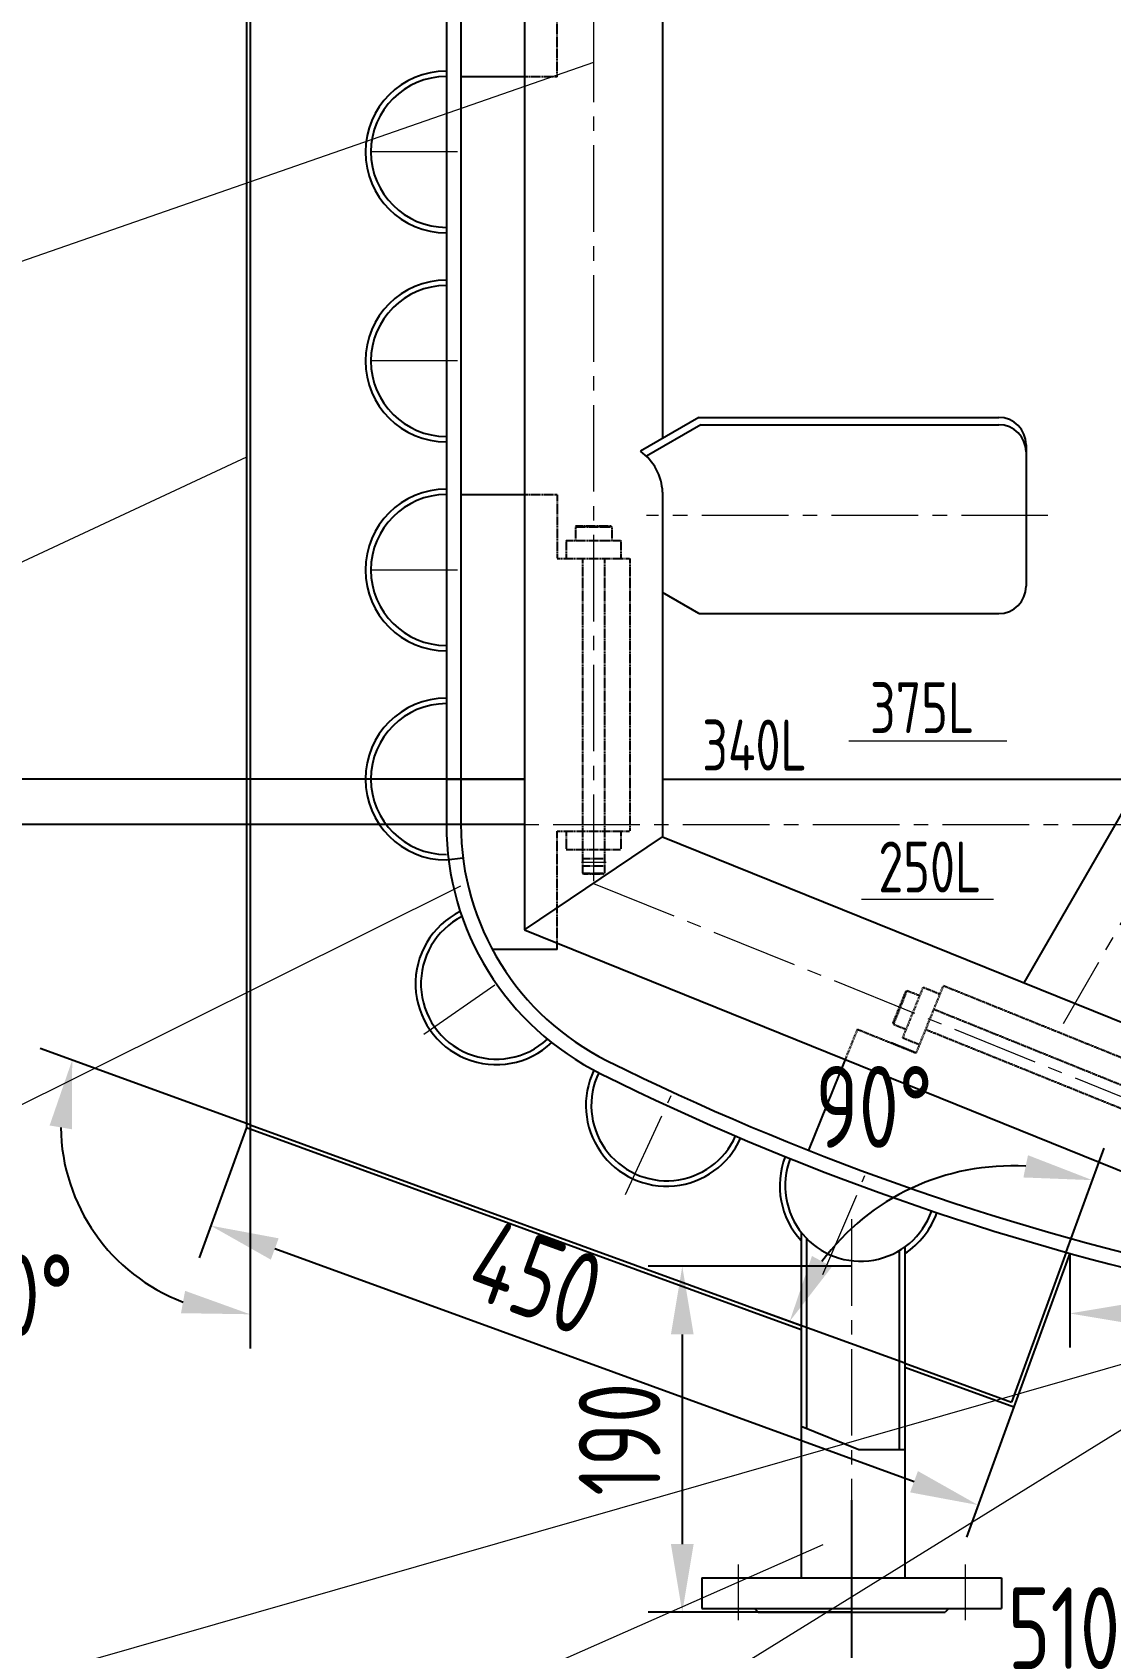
# Model space of a CAD drawing. Header units: inches. Extents: x -375 to 8535, y -477 to 12465.
# Drawn here: x 863 to 1457, y 8046 to 8935 of the extents above; entities that cross this region are included whole.
import ezdxf

# ---------------------------------------------------------------- set-up
doc = ezdxf.new("R2010")
doc.units = ezdxf.units.IN
doc.header["$LTSCALE"] = 5
doc.linetypes.add('CENTER2', pattern=[28.575, 19.05, -3.175, 3.175, -3.175])
doc.linetypes.add('HIDDEN2', pattern=[4.7625, 3.175, -1.5875])
for name, color, linetype in [('1轮廓实线层', 7, 'Continuous'), ('2细线层', 4, 'Continuous'), ('5剖面线层', 2, 'Continuous'), ('5虚线', 5, 'HIDDEN2'), ('6文字层', 3, 'Continuous')]:
    doc.layers.add(name, color=color, linetype=linetype)
for name, color, linetype, lineweight in [('图层1', 1, 'CENTER2', 13), ('图层2', 4, 'Continuous', 13), ('图层4', 3, 'Continuous', 13)]:
    doc.layers.add(name, color=color, linetype=linetype, lineweight=lineweight)
doc.styles.add('PC_TEXTSTYLE', font='isocp.shx', dxfattribs={"width": 0.8, "bigfont": 'hzfs.shx'})
doc.dimstyles.new('TH_GBDIM', dxfattribs={"dimscale": 15, "dimtxt": 3, "dimasz": 2.5, "dimexe": 1.25, "dimexo": 0, "dimgap": 0.8, "dimtad": 1, "dimdec": 0, "dimzin": 0, "dimdsep": 46, "dimtxsty": 'PC_TEXTSTYLE', "dimcen": 2.5, "dimclrd": 256, "dimclre": 256, "dimclrt": 3, "dimadec": 0, "dimazin": 0, "dimtfac": 0.714286, "dimtdec": 0, "dimtmove": 0, "dimatfit": 3, "dimfxl": 0, "dimtzin": 0, "dimlwd": -1, "dimlwe": -1, "dimarcsym": 0})
doc.dimstyles.new('TH_GBDIM$2', dxfattribs={"dimscale": 15, "dimtxt": 3, "dimasz": 2.5, "dimexe": 1.25, "dimexo": 0, "dimgap": 0.8, "dimtad": 2, "dimtih": 1, "dimtoh": 1, "dimdec": 0, "dimzin": 0, "dimdsep": 46, "dimtxsty": 'PC_TEXTSTYLE', "dimcen": 2.5, "dimclrd": 256, "dimclre": 256, "dimclrt": 3, "dimadec": 0, "dimazin": 0, "dimtfac": 0.714286, "dimtdec": 0, "dimtmove": 0, "dimatfit": 3, "dimfxl": 0, "dimtzin": 0, "dimlwd": -1, "dimlwe": -1, "dimarcsym": 0})

# ---------------------------------------------------------------- blocks, each defined once
blk = doc.blocks.new('*D1682')
at = {"layer": '1轮廓实线层', "color": 3}
for p, q in [((1091.2, 10224.07), (740.36, 10224.07)), ((759.11, 10186.57), (759.11, 8561.57)), ((1134.2, 8524.07), (740.36, 8524.07))]:
    blk.add_line(p, q, dxfattribs=at)
for points in [[(765.36, 10186.57), (752.86, 10186.57), (759.11, 10224.07)], [(752.86, 8561.57), (765.36, 8561.57), (759.11, 8524.07)]]:
    blk.add_solid(points, dxfattribs=at)
at = {"layer": 'Defpoints', "color": 0}
for p in [(1091.2, 10224.07), (759.11, 8524.07), (1134.2, 8524.07)]:
    blk.add_point(p, dxfattribs=at)
at = {"layer": '1轮廓实线层', "color": 3, "insert": (724.61, 9374.07), "char_height": 45, "attachment_point": 5, "rotation": 90, "style": 'PC_TEXTSTYLE'}
blk.add_mtext('1700', dxfattribs=at)
blk = doc.blocks.new('*D1685')
at = {"layer": '1轮廓实线层', "color": 3}
for p, q in [((759.11, 8561.57), (759.11, 8599.07)), ((1134.2, 8524.07), (740.36, 8524.07)), ((759.11, 8524.07), (759.11, 8499.07)), ((1134.2, 8499.07), (740.36, 8499.07)), ((759.11, 8461.57), (759.11, 8424.07))]:
    blk.add_line(p, q, dxfattribs=at)
for points in [[(752.86, 8561.57), (765.36, 8561.57), (759.11, 8524.07)], [(765.36, 8461.57), (752.86, 8461.57), (759.11, 8499.07)]]:
    blk.add_solid(points, dxfattribs=at)
at = {"layer": 'Defpoints', "color": 0}
for p in [(1134.2, 8524.07), (759.11, 8499.07), (1134.2, 8499.07)]:
    blk.add_point(p, dxfattribs=at)
at = {"layer": '1轮廓实线层', "color": 3, "insert": (724.61, 8511.57), "char_height": 45, "attachment_point": 5, "rotation": 90, "style": 'PC_TEXTSTYLE'}
blk.add_mtext('25', dxfattribs=at)
blk = doc.blocks.new('*D1688')
at = {"layer": '1轮廓实线层', "color": 3}
for p, q in [((1314.2, 8256.11), (1202.28, 8256.11)), ((1221.03, 8218.61), (1221.03, 8103.26)), ((1314.2, 8065.76), (1202.28, 8065.76))]:
    blk.add_line(p, q, dxfattribs=at)
for points in [[(1227.28, 8218.61), (1214.78, 8218.61), (1221.03, 8256.11)], [(1214.78, 8103.26), (1227.28, 8103.26), (1221.03, 8065.76)]]:
    blk.add_solid(points, dxfattribs=at)
at = {"layer": 'Defpoints', "color": 0}
for p in [(1314.2, 8256.11), (1221.03, 8065.76), (1314.2, 8065.76)]:
    blk.add_point(p, dxfattribs=at)
at = {"layer": '1轮廓实线层', "color": 3, "insert": (1186.53, 8160.94), "char_height": 45, "attachment_point": 5, "rotation": 90, "style": 'PC_TEXTSTYLE'}
blk.add_mtext('190', dxfattribs=at)
blk = doc.blocks.new('*D1726')
at = {"layer": '1轮廓实线层', "color": 3}
for p, q in [((1314.2, 8127.39), (1314.2, 8003.72)), ((1824.2, 8127.39), (1824.2, 8003.72)), ((1786.7, 8022.47), (1351.7, 8022.47))]:
    blk.add_line(p, q, dxfattribs=at)
for points in [[(1351.7, 8028.72), (1351.7, 8016.22), (1314.2, 8022.47)], [(1786.7, 8016.22), (1786.7, 8028.72), (1824.2, 8022.47)]]:
    blk.add_solid(points, dxfattribs=at)
at = {"layer": 'Defpoints', "color": 0}
for p in [(1314.2, 8127.39), (1824.2, 8127.39), (1314.2, 8022.47)]:
    blk.add_point(p, dxfattribs=at)
at = {"layer": '1轮廓实线层', "color": 3, "insert": (1431.04, 8056.97), "char_height": 45, "attachment_point": 5, "style": 'PC_TEXTSTYLE'}
blk.add_mtext('510', dxfattribs=at)
blk = doc.blocks.new('*D1970')
at = {"layer": '6文字层'}
for q in [(867.7, 8375.85), (983.2, 8210.91)]:
    blk.add_line((983.2, 8333.81), q, dxfattribs=at)
blk.add_arc((983.2, 8333.81), 104.16, 180.74166, 249.25834, dxfattribs=at)
for points in [[(885.21, 8331.42), (872.89, 8333.51), (885.32, 8369.43)], [(945.19, 8230.26), (947.44, 8242.55), (983.2, 8229.66)]]:
    blk.add_solid(points, dxfattribs=at)
at = {"layer": 'Defpoints', "color": 0}
for p in [(983.2, 9875.57), (983.2, 8333.81), (983.2, 8333.81), (883.42, 8303.94), (1286.44, 8223.44)]:
    blk.add_point(p, dxfattribs=at)
at = {"layer": '6文字层', "color": 3, "insert": (849.46, 8240.17), "char_height": 45, "attachment_point": 5, "style": 'PC_TEXTSTYLE'}
blk.add_mtext('110%%D', dxfattribs=at)
blk = doc.blocks.new('*D1971')
at = {"layer": '6文字层'}
for p, q in [((1432.27, 8263.74), (1453.13, 8321.05)), ((1343.44, 8202.69), (1262.49, 8232.16))]:
    blk.add_line(p, q, dxfattribs=at)
blk.add_arc((1402.26, 8181.29), 129.99, 86.58734, 143.41266, dxfattribs=at)
for points in [[(1408.73, 8304.92), (1411.26, 8317.16), (1446.71, 8303.43)], [(1292.38, 8261.73), (1303.39, 8255.8), (1280.11, 8225.74)]]:
    blk.add_solid(points, dxfattribs=at)
at = {"layer": 'Defpoints', "color": 0}
for p in [(1379.68, 8309.3), (1432.27, 8263.74), (1343.44, 8202.69), (1402.26, 8181.29), (1402.26, 8181.29)]:
    blk.add_point(p, dxfattribs=at)
at = {"layer": '6文字层', "color": 3, "insert": (1326.5, 8343.75), "char_height": 45, "attachment_point": 5, "style": 'PC_TEXTSTYLE'}
blk.add_mtext('90%%D', dxfattribs=at)
blk = doc.blocks.new('*D2391')
at = {"layer": '1轮廓实线层', "color": 3}
for p, q in [((1434.2, 8263.2), (1434.2, 8211.35)), ((2214.2, 8263.2), (2214.2, 8211.35)), ((1471.7, 8230.1), (2176.7, 8230.1))]:
    blk.add_line(p, q, dxfattribs=at)
for points in [[(1471.7, 8236.35), (1471.7, 8223.85), (1434.2, 8230.1)], [(2176.7, 8223.85), (2176.7, 8236.35), (2214.2, 8230.1)]]:
    blk.add_solid(points, dxfattribs=at)
at = {"layer": 'Defpoints', "color": 0}
for p in [(1434.2, 8263.2), (2214.2, 8263.2), (2214.2, 8230.1)]:
    blk.add_point(p, dxfattribs=at)
at = {"layer": '1轮廓实线层', "color": 3, "insert": (1824.2, 8264.6), "char_height": 45, "attachment_point": 5, "style": 'PC_TEXTSTYLE'}
blk.add_mtext('%%C780', dxfattribs=at)
blk = doc.blocks.new('*D3037')
at = {"layer": '6文字层'}
for p, q in [((981.2, 8332.41), (955.13, 8260.78)), ((1348.56, 8137.54), (996.78, 8265.58)), ((1403.45, 8178.72), (1377.38, 8107.1))]:
    blk.add_line(p, q, dxfattribs=at)
for points in [[(998.92, 8271.45), (994.64, 8259.7), (961.54, 8278.4)], [(1346.42, 8131.67), (1350.69, 8143.41), (1383.79, 8124.71)]]:
    blk.add_solid(points, dxfattribs=at)
at = {"layer": 'Defpoints', "color": 0}
for p in [(981.2, 8332.41), (961.54, 8278.4), (1403.45, 8178.72)]:
    blk.add_point(p, dxfattribs=at)
at = {"layer": '6文字层', "color": 3, "insert": (1140.57, 8249.96), "char_height": 45, "attachment_point": 5, "rotation": 340, "style": 'PC_TEXTSTYLE'}
blk.add_mtext('450', dxfattribs=at)

msp = doc.modelspace()

# ---------------------------------------------------------------- hatches: boundary and pattern name
at = {"layer": '5剖面线层'}
h = msp.add_hatch(dxfattribs=at)
h.set_pattern_fill('ANSI31', color=256, scale=2.5, style=0)
h.set_pattern_definition([(45, (-22.1376, 1186.929), (-5.61266, 5.61266), [])])
h.paths.add_polyline_path([(1571.7, 8270.07), (1566.7, 8270.07), (1566.7, 8264.07), (1571.7, 8264.07)])
h.paths.add_polyline_path([(1566.7, 8218.07), (1571.7, 8218.07), (1571.7, 8226.07), (1566.7, 8226.07)])
h.paths.add_polyline_path([(1726.7, 8226.07), (1726.7, 8218.07), (1731.7, 8218.07), (1731.7, 8226.07)])
edge = h.paths.add_edge_path()
edge.add_line((1726.7, 8264.07), (1731.7, 8264.07))
edge.add_line((1731.7, 8264.07), (1731.7, 8270.07))
edge.add_line((1731.7, 8270.07), (1726.7, 8270.07))
edge.add_line((1726.7, 8270.07), (1726.7, 8264.07))
edge.add_spline(control_points=[(1726.7, 8264.07), (1726.7, 8264.07), (1726.7, 8264.07), (1726.7, 8264.07)], knot_values=[0.999752, 0.999752, 0.999752, 0.999752, 1, 1, 1, 1], degree=3, periodic=0)
h.paths.add_polyline_path([(1604.2, 8349.43), (1694.2, 8349.43), (1694.2, 8277.43), (1604.2, 8277.43)], flags=24)
h.paths.add_polyline_path([(1611.89, 8076.83), (1611.9, 8076.83), (1611.9, 8076.83), (1611.89, 8076.83)], flags=24)
h.paths.add_polyline_path([(1615.77, 8117.88), (1615.77, 8117.87), (1615.76, 8117.87), (1615.76, 8117.88)], flags=24)
h.paths.add_polyline_path([(1686.5, 8076.83), (1686.51, 8076.83), (1686.51, 8076.83), (1686.5, 8076.83)], flags=24)
h.paths.add_polyline_path([(1682.63, 8117.88), (1682.63, 8117.87), (1682.63, 8117.87), (1682.63, 8117.88)], flags=24)
h.paths.add_polyline_path([(1496.7, 8186.07), (1496.7, 8186.08), (1496.7, 8186.08), (1496.7, 8186.07)], flags=24)
h.paths.add_polyline_path([(1712.2, 8108.07), (1712.2, 8108.08), (1712.2, 8108.08), (1712.2, 8108.07)], flags=24)
h.paths.add_polyline_path([(1584.2, 8104.34), (1584.2, 8104.35), (1584.2, 8104.35), (1584.2, 8104.34)], flags=24)
h.paths.add_polyline_path([(1400.48, 8172.02), (1464.58, 8172.02), (1464.58, 8100.02), (1400.48, 8100.02)], flags=24)
h.paths.add_polyline_path([(1776.32, 8405.72), (1872.08, 8405.72), (1872.08, 8333.72), (1776.32, 8333.72)], flags=24)

# ---------------------------------------------------------------- linework, layer by layer
for p, q in [((1091.2, 10249.1), (1091.2, 8499.04)), ((1099.2, 10249.1), (1099.2, 8499.04)), ((1134.2, 9884.55), (1134.2, 8441.07)), ((981.2, 9875.57), (981.2, 8332.41)), ((983.2, 9875.57), (983.2, 8333.81)), ((1210.2, 9196.32), (1210.2, 8711.48)), ((1230.2, 8723.03), (1198.02, 8704.45)), ((1231.27, 8719.03), (1201.27, 8701.71)), ((1230.2, 8723.03), (1395.2, 8723.03)), ((1231.27, 8719.03), (1395.2, 8719.03)), ((1410.2, 8708.03), (1410.2, 8630.11)), ((1134.2, 8680.39), (1099.2, 8680.39)), ((1210.2, 8681.82), (1210.2, 8492.33)), ((1230.2, 8615.11), (1210.2, 8626.66)), ((1230.2, 8615.11), (1395.2, 8615.11)), ((1504.1, 8576.93), (1408.91, 8412.05)), ((1091.2, 8524.07), (1134.2, 8524.07)), ((1210.2, 8524.07), (1473.58, 8524.07)), ((1134.2, 8441.07), (1210.2, 8492.33)), ((1210.2, 8492.33), (1533.79, 8361.59)), ((1091.2, 8479.57), (1100.36, 8480.74)), ((1134.2, 8441.07), (1505.32, 8291.13)), ((1310.62, 8369.79), (1290.45, 8319.88)), ((981.2, 8332.41), (1286.44, 8221.31)), ((983.2, 8333.81), (1286.44, 8223.44)), ((1286.44, 8274.8), (1286.44, 8084.76)), ((1289.44, 8271.37), (1289.44, 8166.94)), ((1340.44, 8264.71), (1340.44, 8155.2)), ((1343.44, 8266.69), (1343.44, 8084.76)), ((1432.27, 8263.74), (1402.26, 8181.29)), ((1434.2, 8263.2), (1403.45, 8178.72)), ((1343.44, 8202.69), (1402.26, 8181.29)), ((1343.44, 8200.57), (1403.45, 8178.72)), ((1231.7, 8084.76), (1231.7, 8067.76)), ((1231.7, 8084.76), (1396.7, 8084.76)), ((1231.7, 8067.76), (1396.7, 8067.76)), ((1260.7, 8067.76), (1262.7, 8065.76)), ((1262.7, 8065.76), (1365.7, 8065.76)), ((1367.7, 8067.76), (1365.7, 8065.76))]:
    msp.add_line(p, q)
for centre, radius, start, end in [((1091.2, 8869.07), 44.5, 90, 270), ((1091.2, 8869.07), 41.5, 90, 270), ((1091.2, 8754.07), 44.5, 90, 270), ((1091.2, 8754.07), 41.5, 90, 270), ((1395.2, 8708.03), 15, 0, 90), ((1395.2, 8704.03), 15, 0, 90), ((1180.54, 8680.46), 29.69, 2.62446, 53.93349), ((1091.2, 8639.07), 44.5, 90, 270), ((1091.2, 8639.07), 41.5, 90, 270), ((1395.2, 8630.11), 15, 270, 0), ((1091.2, 8524.07), 44.5, 90, 270), ((1091.2, 8524.07), 41.5, 90, 270), ((1244.2, 8499.04), 153, 180, 243.6122), ((1244.2, 8499.04), 145, 180, 243.6122), ((1118.72, 8411.5), 44.5, 116.54018, 313.26394), ((1118.72, 8411.5), 41.5, 117.10754, 312.69659), ((1212.47, 8344.61), 44.5, 154.24942, 336.06724), ((1212.47, 8344.61), 41.5, 154.37078, 336.00829), ((1824.2, 9668.07), 1450, 243.6122, 257.35503), ((1824.2, 9668.07), 1458, 243.6122, 257.57605), ((1319.15, 8300.34), 44.5, 158.85847, 222.68241), ((1319.15, 8300.34), 41.5, 158.91742, 340.54832), ((1319.15, 8300.34), 44.5, 303.07772, 340.60727)]:
    msp.add_arc(centre, radius, start, end)
at = {"layer": '1轮廓实线层'}
for p, q in [((1134.2, 8910.39), (1099.2, 8910.39)), ((1152.2, 8430.39), (1152.2, 8433.8)), ((1152.2, 8430.39), (1116.48, 8430.39)), ((1396.7, 8084.76), (1396.7, 8067.76))]:
    msp.add_line(p, q, dxfattribs=at)
at = {"layer": '2细线层'}
msp.add_lwpolyline([(1286.44, 8168.16), (1318.1, 8155.2), (1343.44, 8155.2)], dxfattribs=at)
at = {"layer": '5虚线', "ltscale": 0.03}
for p, q in [((1152.2, 8910.39), (1152.2, 8960.39)), ((1152.2, 8910.39), (1134.2, 8910.39)), ((1152.2, 8680.39), (1134.2, 8680.39)), ((1152.2, 8680.39), (1152.2, 8645.39)), ((1162.7, 8663.39), (1162.2, 8662.89)), ((1162.2, 8662.89), (1162.2, 8655.39)), ((1162.2, 8662.89), (1182.2, 8662.89)), ((1162.7, 8663.39), (1181.7, 8663.39)), ((1181.7, 8663.39), (1182.2, 8662.89)), ((1182.2, 8662.89), (1182.2, 8655.39)), ((1157.2, 8655.39), (1187.2, 8655.39)), ((1157.2, 8655.39), (1157.2, 8645.39)), ((1187.2, 8655.39), (1187.2, 8645.39)), ((1152.2, 8645.39), (1192.2, 8645.39)), ((1166.2, 8645.39), (1166.2, 8472.39)), ((1178.2, 8645.39), (1178.2, 8472.39)), ((1192.2, 8645.39), (1192.2, 8495.39)), ((1152.2, 8495.39), (1192.2, 8495.39)), ((1152.2, 8433.8), (1152.2, 8495.39)), ((1157.2, 8495.39), (1157.2, 8485.39)), ((1187.2, 8495.39), (1187.2, 8485.39)), ((1157.2, 8485.39), (1187.2, 8485.39)), ((1166.2, 8480.39), (1178.2, 8480.39)), ((1166.2, 8476.39), (1178.2, 8476.39)), ((1166.2, 8472.39), (1178.2, 8472.39)), ((1166.2, 8472.39), (1166.7, 8471.89)), ((1166.7, 8471.89), (1177.7, 8471.89)), ((1177.7, 8471.89), (1178.2, 8472.39)), ((1337.05, 8389.85), (1344.17, 8407.47)), ((1337.33, 8389.2), (1344.82, 8407.74)), ((1342.41, 8381.75), (1353.65, 8409.57)), ((1344.17, 8407.47), (1344.82, 8407.74)), ((1344.82, 8407.74), (1351.78, 8404.93)), ((1349.81, 8373.37), (1364.79, 8410.46)), ((1353.65, 8409.57), (1362.92, 8405.82)), ((1364.79, 8410.46), (1503.87, 8354.27)), ((1337.05, 8389.85), (1337.33, 8389.2)), ((1337.33, 8389.2), (1344.28, 8386.39)), ((1359.55, 8397.48), (1519.95, 8332.67)), ((1317.36, 8386.48), (1310.62, 8369.79)), ((1317.36, 8386.48), (1349.81, 8373.37)), ((1342.41, 8381.75), (1351.68, 8378.01)), ((1355.05, 8386.35), (1515.46, 8321.54)), ((1349.53, 8373.48), (1335.63, 8379.1))]:
    msp.add_line(p, q, dxfattribs=at)
at = {"layer": '图层1', "ltscale": 0.5}
for p, q in [((1172.2, 10015.72), (1172.2, 8466.7)), ((1097.38, 8869.07), (1042.69, 8869.07)), ((1097.38, 8754.07), (1042.69, 8754.07)), ((1422.27, 8669.07), (1201.42, 8669.07)), ((1097.38, 8639.07), (1042.69, 8639.07)), ((1521.42, 8546.93), (1430.54, 8389.52)), ((1097.38, 8524.07), (1042.69, 8524.07)), ((1078.54, 8499.07), (2569.85, 8499.07)), ((1165.63, 8478.39), (1179.13, 8478.39)), ((1172.2, 8466.7), (1529.57, 8322.32)), ((1078.81, 8383.66), (1123.67, 8414.95)), ((1189.79, 8295.53), (1214.95, 8349.98)), ((1298.34, 8251.45), (1321.53, 8305.94)), ((1314.2, 8281.94), (1314.2, 8053.94)), ((1251.7, 8092.03), (1251.7, 8061.46)), ((1376.7, 8092.03), (1376.7, 8061.46))]:
    msp.add_line(p, q, dxfattribs=at)
at = {"layer": '图层2'}
for p, q in [((1312.59, 8545.07), (1399.63, 8545.07)), ((1319.71, 8458.07), (1392.27, 8458.07))]:
    msp.add_line(p, q, dxfattribs=at)
at = {"layer": '图层4'}
for p, q in [((1172.2, 8918.2), (547.8, 8701.34)), ((981.2, 8701.21), (547.8, 8498.5)), ((1099.06, 8465.08), (547.8, 8190.78)), ((1492.8, 8210.65), (547.8, 7939.74)), ((1517.45, 8200.07), (547.8, 7599.5)), ((1298.4, 8102.81), (547.8, 7771.68))]:
    msp.add_line(p, q, dxfattribs=at)

# ---------------------------------------------------------------- texts
at = {"layer": '1轮廓实线层', "color": 3, "char_height": 28, "attachment_point": 5, "style": 'PC_TEXTSTYLE'}
for s, insert in [('{\\W0.8;375L}', (1353.01, 8563.37)), ('{\\W0.8;340L}', (1260.81, 8542.78)), ('{\\W0.8;250L}', (1357.26, 8475.73))]:
    msp.add_mtext(s, dxfattribs=dict(at, insert=insert))

# ---------------------------------------------------------------- dimensions: what is measured, and where the dimension line sits
at = {"layer": '1轮廓实线层'}
for base, p1, p2, picture, middle in [((759.11, 8524.07), (1091.2, 10224.07), (1134.2, 8524.07), '*D1682', (724.61, 9374.07)), ((1221.03, 8065.76), (1314.2, 8256.11), (1314.2, 8065.76), '*D1688', (1186.53, 8160.94))]:
    dim = msp.add_linear_dim(base=base, p1=p1, p2=p2, angle=90, dimstyle='TH_GBDIM', override={"dimclrd": 3, "dimclre": 3}, dxfattribs=at)
    dim.commit()
    dim.dimension.update_dxf_attribs({"geometry": picture, "text_midpoint": middle})
dim = msp.add_linear_dim(base=(759.11, 8499.07), p1=(1134.2, 8524.07), p2=(1134.2, 8499.07), angle=90, dimstyle='TH_GBDIM', override={"dimclrd": 3, "dimclre": 3, "dimtfac": 0.714286}, dxfattribs=at)
dim.commit()
dim.dimension.update_dxf_attribs({"geometry": '*D1685', "text_midpoint": (759.11, 8511.57), "dimtype": 160})
dim = msp.add_linear_dim(base=(2214.2, 8230.1), p1=(1434.2, 8263.2), p2=(2214.2, 8263.2), text='%%C780', dimstyle='TH_GBDIM', override={"dimtxsty": 'PC_TEXTSTYLE', "dimclrd": 3, "dimclre": 3}, dxfattribs=at)
dim.commit()
dim.dimension.update_dxf_attribs({"geometry": '*D2391', "text_midpoint": (1824.2, 8264.6)})
dim = msp.add_linear_dim(base=(1314.2, 8022.47), p1=(1824.2, 8127.39), p2=(1314.2, 8127.39), text='510', dimstyle='TH_GBDIM', override={"dimclrd": 3, "dimclre": 3}, dxfattribs=at)
dim.commit()
dim.dimension.update_dxf_attribs({"geometry": '*D1726', "text_midpoint": (1431.04, 8022.47), "dimtype": 160})
at = {"layer": '6文字层'}
for base, line1, line2, text, picture, middle in [((883.42, 8303.94), ((983.2, 9875.57), (983.2, 8333.81)), ((983.2, 8333.81), (1286.44, 8223.44)), '110%%D', '*D1970', (849.46, 8240.17)), ((1379.68, 8309.3), ((1343.44, 8202.69), (1402.26, 8181.29)), ((1432.27, 8263.74), (1402.26, 8181.29)), '90%%D', '*D1971', (1326.5, 8343.75))]:
    dim = msp.add_angular_dim_2l(base=base, line1=line1, line2=line2, text=text, dimstyle='TH_GBDIM$2', dxfattribs=at)
    dim.commit()
    dim.dimension.update_dxf_attribs({"geometry": picture, "text_midpoint": middle})
dim = msp.add_linear_dim(base=(961.54, 8278.4), p1=(1403.45, 8178.72), p2=(981.2, 8332.41), angle=160, text='450', dimstyle='TH_GBDIM', dxfattribs=at)
dim.commit()
dim.dimension.update_dxf_attribs({"geometry": '*D3037', "text_midpoint": (1128.77, 8217.54), "dimtype": 161})

doc.saveas('drawing.dxf')
